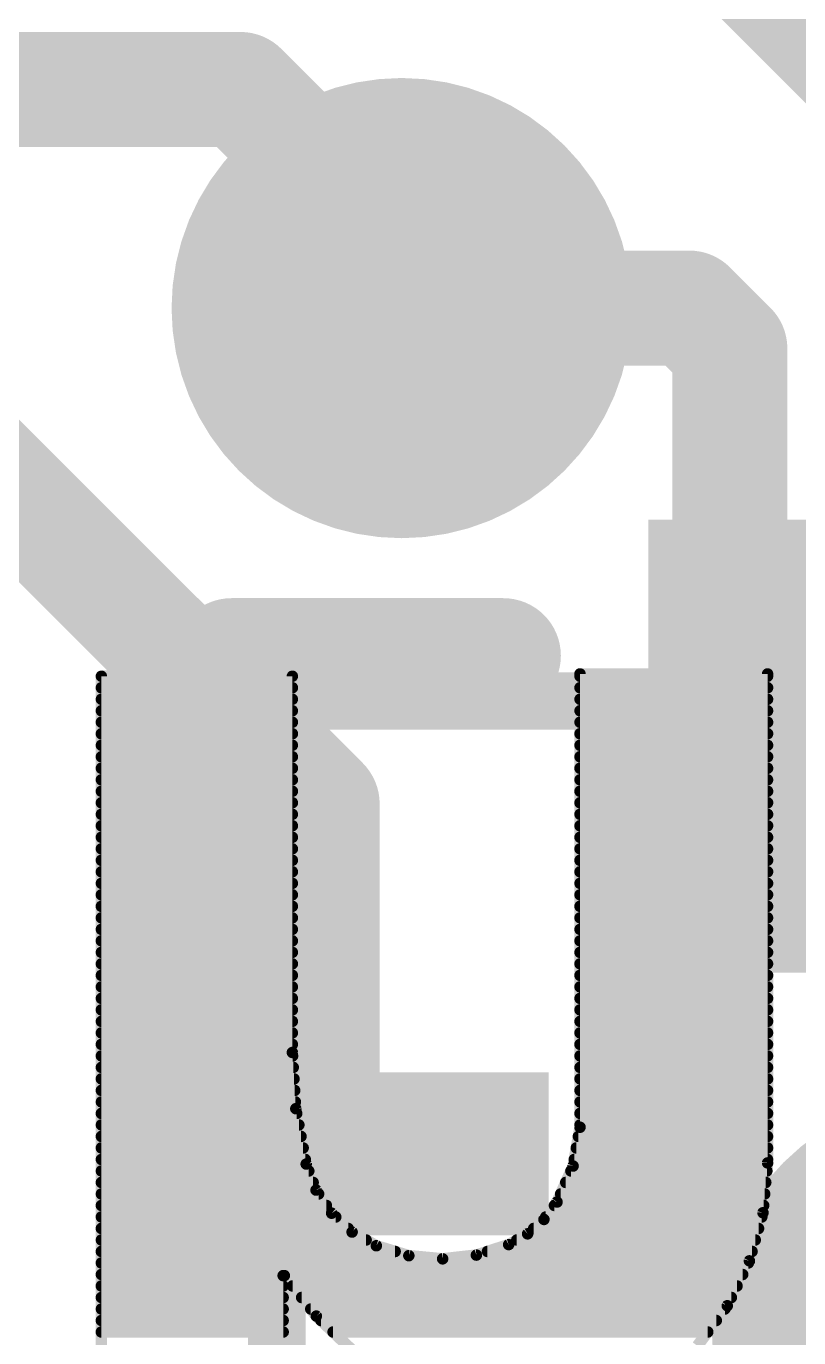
# Model space of a CAD drawing. Extents: x -109 to 32, y -1 to 19.
# Drawn here: x 14.767 to 16.472, y 9.944 to 12.84 of the extents above; entities that cross this region are included whole.
import ezdxf

# ---------------------------------------------------------------- set-up
doc = ezdxf.new("R2010")
doc.units = 0
for name, color, linetype in [('1', 12, 'CONTINUOUS'), ('16', 132, 'CONTINUOUS'), ('18', 110, 'CONTINUOUS'), ('21', 53, 'CONTINUOUS'), ('22', 53, 'CONTINUOUS'), ('51', 53, 'CONTINUOUS')]:
    doc.layers.add(name, color=color, linetype=linetype)

# ---------------------------------------------------------------- blocks, each defined once
blk = doc.blocks.new('RECT')
blk.add_solid([(-0.5, -0.5), (0.5, -0.5), (-0.5, 0.5), (0.5, 0.5)])
blk = doc.blocks.new('ROUNDV')
at = {"const_width": 0.5}
blk.add_lwpolyline([(0, -0.25, 1), (0, 0.25, 1), (0, -0.25)], format="xyb", dxfattribs=at)

msp = doc.modelspace()

# ---------------------------------------------------------------- linework, layer by layer
at = {"layer": '1', "const_width": 0.254}
for points in [[(16.1798, 13.1572), (17.12, 12.217)], [(15.5956, 12.2174), (16.2306, 12.2174)], [(16.2306, 12.2174), (16.32, 12.128)], [(16.32, 12.128), (16.32, 11.25)], [(15.42, 11.123), (14.605, 11.938)], [(15.42, 10.35), (15.42, 11.123)]]:
    msp.add_lwpolyline(points, dxfattribs=at)
at = {"layer": '1', "const_width": 0.127}
for points in [[(15.5956, 12.2809, 1), (15.5956, 12.1539)], [(16.2755, 12.2623, 1), (16.1857, 12.1725)], [(16.2306, 12.1539, 1), (16.2306, 12.2809)], [(16.3835, 12.128, 1), (16.2565, 12.128)], [(16.2751, 12.0831, 1), (16.3649, 12.1729)], [(16.2565, 11.25, 1), (16.3835, 11.25)], [(15.4835, 11.123, 1), (15.3565, 11.123)], [(15.3751, 11.0781, 1), (15.4649, 11.1679)], [(15.3565, 10.35, 1), (15.4835, 10.35)]]:
    msp.add_lwpolyline(points, format="xyb", dxfattribs=at)
at = {"layer": '16', "const_width": 0.254}
for points in [[(8.89, 12.7), (15.24, 12.7)], [(15.24, 12.7), (15.5956, 12.3444)], [(15.5956, 12.3444), (15.5956, 12.2174)]]:
    msp.add_lwpolyline(points, dxfattribs=at)
at = {"layer": '16', "const_width": 0.127}
for points in [[(15.2849, 12.7449, 1), (15.1951, 12.6551)], [(15.24, 12.6365, 1), (15.24, 12.7635)], [(15.6591, 12.3444, 1), (15.5321, 12.3444)], [(15.5507, 12.2995, 1), (15.6405, 12.3893)], [(15.5321, 12.2174, 1), (15.6591, 12.2174)]]:
    msp.add_lwpolyline(points, format="xyb", dxfattribs=at)
at = {"layer": '21', "const_width": 0.254}
for points in [[(15.22, 10.85), (15.22, 11.45)], [(15.22, 11.45), (15.82, 11.45)]]:
    msp.add_lwpolyline(points, dxfattribs=at)
at = {"layer": '21'}
for points, const_width in [([(15.2835, 11.45, 1), (15.1565, 11.45)], 0.127), ([(15.22, 11.5135, 1), (15.22, 11.3865)], 0.127), ([(15.82, 11.3865, 1), (15.82, 11.5135)], 0.127), ([(15.1565, 10.85, 1), (15.2835, 10.85)], 0.127), ([(16.82, 9.5377, 1), (16.82, 10.3623, 1), (16.82, 9.5377)], 0.254)]:
    msp.add_lwpolyline(points, format="xyb", dxfattribs=dict(at, const_width=const_width))
at = {"layer": '22', "const_width": 0.0254}
for points in [[(14.9327, 9.8425), (14.9327, 11.4046)], [(14.9327, 11.4046), (15.3543, 11.4046)], [(15.3543, 11.4046), (15.3543, 10.574)], [(15.9893, 10.4089), (15.9893, 11.4097)], [(15.9893, 11.4097), (16.4033, 11.4097)], [(15.9893, 11.4046), (16.4033, 11.4046)], [(16.4033, 11.4097), (16.4033, 10.3302)], [(14.9327, 11.3792), (15.3543, 11.3792)], [(15.9893, 11.3792), (16.4033, 11.3792)], [(14.9327, 11.3538), (15.3543, 11.3538)], [(15.9893, 11.3538), (16.4033, 11.3538)], [(14.9327, 11.3284), (15.3543, 11.3284)], [(15.9893, 11.3284), (16.4033, 11.3284)], [(14.9327, 11.303), (15.3543, 11.303)], [(15.9893, 11.303), (16.4033, 11.303)], [(14.9327, 11.2776), (15.3543, 11.2776)], [(14.9327, 11.2522), (15.3543, 11.2522)], [(15.9893, 11.2776), (16.4033, 11.2776)], [(15.9893, 11.2522), (16.4033, 11.2522)], [(14.9327, 11.2268), (15.3543, 11.2268)], [(15.9893, 11.2268), (16.4033, 11.2268)], [(14.9327, 11.2014), (15.3543, 11.2014)], [(15.9893, 11.2014), (16.4033, 11.2014)], [(14.9327, 11.176), (15.3543, 11.176)], [(15.9893, 11.176), (16.4033, 11.176)], [(14.9327, 11.1506), (15.3543, 11.1506)], [(15.9893, 11.1506), (16.4033, 11.1506)], [(14.9327, 11.1252), (15.3543, 11.1252)], [(15.9893, 11.1252), (16.4033, 11.1252)], [(14.9327, 11.0998), (15.3543, 11.0998)], [(15.9893, 11.0998), (16.4033, 11.0998)], [(14.9327, 11.0744), (15.3543, 11.0744)], [(14.9327, 11.049), (15.3543, 11.049)], [(15.9893, 11.0744), (16.4033, 11.0744)], [(15.9893, 11.049), (16.4033, 11.049)], [(14.9327, 11.0236), (15.3543, 11.0236)], [(15.9893, 11.0236), (16.4033, 11.0236)], [(14.9327, 10.9982), (15.3543, 10.9982)], [(15.9893, 10.9982), (16.4033, 10.9982)], [(14.9327, 10.9728), (15.3543, 10.9728)], [(15.9893, 10.9728), (16.4033, 10.9728)], [(14.9327, 10.9474), (15.3543, 10.9474)], [(15.9893, 10.9474), (16.4033, 10.9474)], [(14.9327, 10.922), (15.3543, 10.922)], [(15.9893, 10.922), (16.4033, 10.922)], [(14.9327, 10.8966), (15.3543, 10.8966)], [(15.9893, 10.8966), (16.4033, 10.8966)], [(14.9327, 10.8712), (15.3543, 10.8712)], [(14.9327, 10.8458), (15.3543, 10.8458)], [(15.9893, 10.8712), (16.4033, 10.8712)], [(15.9893, 10.8458), (16.4033, 10.8458)], [(14.9327, 10.8204), (15.3543, 10.8204)], [(15.9893, 10.8204), (16.4033, 10.8204)], [(14.9327, 10.795), (15.3543, 10.795)], [(15.9893, 10.795), (16.4033, 10.795)], [(14.9327, 10.7696), (15.3543, 10.7696)], [(15.9893, 10.7696), (16.4033, 10.7696)], [(14.9327, 10.7442), (15.3543, 10.7442)], [(15.9893, 10.7442), (16.4033, 10.7442)], [(14.9327, 10.7188), (15.3543, 10.7188)], [(15.9893, 10.7188), (16.4033, 10.7188)], [(14.9327, 10.6934), (15.3543, 10.6934)], [(15.9893, 10.6934), (16.4033, 10.6934)], [(14.9327, 10.668), (15.3543, 10.668)], [(15.9893, 10.668), (16.4033, 10.668)], [(14.9327, 10.6426), (15.3543, 10.6426)], [(14.9327, 10.6172), (15.3543, 10.6172)], [(15.9893, 10.6426), (16.4033, 10.6426)], [(15.9893, 10.6172), (16.4033, 10.6172)], [(14.9327, 10.5918), (15.3543, 10.5918)], [(15.9893, 10.5918), (16.4033, 10.5918)], [(14.9327, 10.5664), (15.3548, 10.5664)], [(15.3543, 10.574), (15.362, 10.4499)], [(15.9893, 10.5664), (16.4033, 10.5664)], [(14.9327, 10.541), (15.3563, 10.541)], [(15.9893, 10.541), (16.4033, 10.541)], [(14.9327, 10.5156), (15.3579, 10.5156)], [(15.9893, 10.5156), (16.4033, 10.5156)], [(14.9327, 10.4902), (15.3595, 10.4902)], [(15.9893, 10.4902), (16.4033, 10.4902)], [(14.9327, 10.4648), (15.361, 10.4648)], [(15.362, 10.4499), (15.3848, 10.3276)], [(15.9893, 10.4648), (16.4033, 10.4648)], [(14.9327, 10.4394), (15.3639, 10.4394)], [(14.9327, 10.414), (15.3687, 10.414)], [(15.9893, 10.4394), (16.4033, 10.4394)], [(15.9893, 10.414), (16.4033, 10.414)], [(14.9327, 10.3886), (15.3734, 10.3886)], [(15.974, 10.3232), (15.9893, 10.4089)], [(15.9857, 10.3886), (16.4033, 10.3886)], [(14.9327, 10.3632), (15.3781, 10.3632)], [(15.9811, 10.3632), (16.4033, 10.3632)], [(14.9327, 10.3378), (15.3829, 10.3378)], [(15.3848, 10.3276), (15.4066, 10.2701)], [(15.9766, 10.3378), (16.4033, 10.3378)], [(16.4033, 10.3302), (16.3932, 10.2202)], [(14.9327, 10.3124), (15.3906, 10.3124)], [(15.9385, 10.2438), (15.974, 10.3232)], [(15.9691, 10.3124), (16.4017, 10.3124)], [(14.9327, 10.287), (15.4002, 10.287)], [(15.4066, 10.2701), (15.441, 10.2192)], [(15.9578, 10.287), (16.3993, 10.287)], [(14.9327, 10.2616), (15.4123, 10.2616)], [(15.9096, 10.2054), (15.9385, 10.2438)], [(15.9465, 10.2616), (16.397, 10.2616)], [(14.9327, 10.2362), (15.4295, 10.2362)], [(14.9327, 10.2108), (15.4501, 10.2108)], [(15.441, 10.2192), (15.4862, 10.1775)], [(15.9137, 10.2108), (16.3905, 10.2108)], [(15.9328, 10.2362), (16.3947, 10.2362)], [(16.3932, 10.2202), (16.3632, 10.1139)], [(14.9327, 10.1854), (15.4776, 10.1854)], [(15.8736, 10.1736), (15.9096, 10.2054)], [(15.887, 10.1854), (16.3834, 10.1854)], [(14.9327, 10.16), (15.5172, 10.16)], [(15.4862, 10.1775), (15.5397, 10.1473)], [(15.8318, 10.1498), (15.8736, 10.1736)], [(15.8497, 10.16), (16.3762, 10.16)], [(14.9327, 10.1346), (15.5812, 10.1346)], [(15.5397, 10.1473), (15.6114, 10.1254)], [(15.6114, 10.1254), (15.686, 10.1184)], [(15.686, 10.1184), (15.7605, 10.1267)], [(15.7605, 10.1267), (15.8318, 10.1498)], [(15.785, 10.1346), (16.3691, 10.1346)], [(14.9327, 10.1092), (16.3609, 10.1092)], [(16.3632, 10.1139), (16.3144, 10.0148)], [(14.9327, 10.0838), (16.3484, 10.0838)], [(15.3365, 10.0813), (15.334, 10.0813)], [(15.334, 10.0813), (15.334, 9.8425)], [(15.4072, 9.9919), (15.3365, 10.0813)], [(14.9327, 10.0584), (15.334, 10.0584)], [(15.3546, 10.0584), (16.3359, 10.0584)], [(14.9327, 10.033), (15.334, 10.033)], [(14.9327, 10.0076), (15.334, 10.0076)], [(15.3747, 10.033), (16.3234, 10.033)], [(15.3948, 10.0076), (16.309, 10.0076)], [(16.3144, 10.0148), (16.2484, 9.9263)], [(14.9327, 9.9822), (15.334, 9.9822)], [(15.4899, 9.9135), (15.4072, 9.9919)], [(15.4175, 9.9822), (16.2901, 9.9822)], [(14.9327, 9.9568), (15.334, 9.9568)], [(15.4442, 9.9568), (16.2712, 9.9568)]]:
    msp.add_lwpolyline(points, dxfattribs=at)
at = {"layer": '22', "const_width": 0.0127}
for points in [[(14.939, 11.4046, 1), (14.9264, 11.4046)], [(14.9327, 11.4109, 1), (14.9327, 11.3983)], [(15.3606, 11.4046, 1), (15.348, 11.4046)], [(15.3543, 11.3983, 1), (15.3543, 11.4109)], [(15.9893, 11.4161, 1), (15.9893, 11.4034)], [(15.9956, 11.4097, 1), (15.983, 11.4097)], [(15.9893, 11.4109, 1), (15.9893, 11.3983)], [(16.4097, 11.4097, 1), (16.397, 11.4097)], [(16.4033, 11.4034, 1), (16.4033, 11.4161)], [(16.4033, 11.3983, 1), (16.4033, 11.4109)], [(14.9327, 11.3856, 1), (14.9327, 11.3729)], [(15.3543, 11.3729, 1), (15.3543, 11.3856)], [(15.9893, 11.3856, 1), (15.9893, 11.3729)], [(16.4033, 11.3729, 1), (16.4033, 11.3856)], [(14.9327, 11.3601, 1), (14.9327, 11.3475)], [(15.3543, 11.3475, 1), (15.3543, 11.3601)], [(15.9893, 11.3601, 1), (15.9893, 11.3475)], [(16.4033, 11.3475, 1), (16.4033, 11.3601)], [(14.9327, 11.3347, 1), (14.9327, 11.3221)], [(15.3543, 11.3221, 1), (15.3543, 11.3347)], [(15.9893, 11.3347, 1), (15.9893, 11.3221)], [(16.4033, 11.3221, 1), (16.4033, 11.3347)], [(14.9327, 11.3094, 1), (14.9327, 11.2967)], [(15.3543, 11.2967, 1), (15.3543, 11.3094)], [(15.9893, 11.3094, 1), (15.9893, 11.2967)], [(16.4033, 11.2967, 1), (16.4033, 11.3094)], [(14.9327, 11.284, 1), (14.9327, 11.2713)], [(14.9327, 11.2585, 1), (14.9327, 11.2459)], [(15.3543, 11.2713, 1), (15.3543, 11.284)], [(15.3543, 11.2459, 1), (15.3543, 11.2585)], [(15.9893, 11.284, 1), (15.9893, 11.2713)], [(15.9893, 11.2585, 1), (15.9893, 11.2459)], [(16.4033, 11.2713, 1), (16.4033, 11.284)], [(16.4033, 11.2459, 1), (16.4033, 11.2585)], [(14.9327, 11.2332, 1), (14.9327, 11.2205)], [(15.3543, 11.2205, 1), (15.3543, 11.2332)], [(15.9893, 11.2332, 1), (15.9893, 11.2205)], [(16.4033, 11.2205, 1), (16.4033, 11.2332)], [(14.9327, 11.2078, 1), (14.9327, 11.1951)], [(15.3543, 11.1951, 1), (15.3543, 11.2078)], [(15.9893, 11.2078, 1), (15.9893, 11.1951)], [(16.4033, 11.1951, 1), (16.4033, 11.2078)], [(14.9327, 11.1823, 1), (14.9327, 11.1697)], [(15.3543, 11.1697, 1), (15.3543, 11.1823)], [(15.9893, 11.1823, 1), (15.9893, 11.1697)], [(16.4033, 11.1697, 1), (16.4033, 11.1823)], [(14.9327, 11.157, 1), (14.9327, 11.1443)], [(15.3543, 11.1443, 1), (15.3543, 11.157)], [(15.9893, 11.157, 1), (15.9893, 11.1443)], [(16.4033, 11.1443, 1), (16.4033, 11.157)], [(14.9327, 11.1316, 1), (14.9327, 11.1189)], [(15.3543, 11.1189, 1), (15.3543, 11.1316)], [(15.9893, 11.1316, 1), (15.9893, 11.1189)], [(16.4033, 11.1189, 1), (16.4033, 11.1316)], [(14.9327, 11.1061, 1), (14.9327, 11.0935)], [(15.3543, 11.0935, 1), (15.3543, 11.1061)], [(15.9893, 11.1061, 1), (15.9893, 11.0935)], [(16.4033, 11.0935, 1), (16.4033, 11.1061)], [(14.9327, 11.0808, 1), (14.9327, 11.0681)], [(14.9327, 11.0554, 1), (14.9327, 11.0427)], [(15.3543, 11.0681, 1), (15.3543, 11.0808)], [(15.3543, 11.0427, 1), (15.3543, 11.0554)], [(15.9893, 11.0808, 1), (15.9893, 11.0681)], [(15.9893, 11.0554, 1), (15.9893, 11.0427)], [(16.4033, 11.0681, 1), (16.4033, 11.0808)], [(16.4033, 11.0427, 1), (16.4033, 11.0554)], [(14.9327, 11.0299, 1), (14.9327, 11.0173)], [(15.3543, 11.0173, 1), (15.3543, 11.0299)], [(15.9893, 11.0299, 1), (15.9893, 11.0173)], [(16.4033, 11.0173, 1), (16.4033, 11.0299)], [(14.9327, 11.0046, 1), (14.9327, 10.9919)], [(15.3543, 10.9919, 1), (15.3543, 11.0046)], [(15.9893, 11.0046, 1), (15.9893, 10.9919)], [(16.4033, 10.9919, 1), (16.4033, 11.0046)], [(14.9327, 10.9792, 1), (14.9327, 10.9665)], [(15.3543, 10.9665, 1), (15.3543, 10.9792)], [(15.9893, 10.9792, 1), (15.9893, 10.9665)], [(16.4033, 10.9665, 1), (16.4033, 10.9792)], [(14.9327, 10.9537, 1), (14.9327, 10.9411)], [(15.3543, 10.9411, 1), (15.3543, 10.9537)], [(15.9893, 10.9537, 1), (15.9893, 10.9411)], [(16.4033, 10.9411, 1), (16.4033, 10.9537)], [(14.9327, 10.9284, 1), (14.9327, 10.9157)], [(15.3543, 10.9157, 1), (15.3543, 10.9284)], [(15.9893, 10.9284, 1), (15.9893, 10.9157)], [(16.4033, 10.9157, 1), (16.4033, 10.9284)], [(14.9327, 10.903, 1), (14.9327, 10.8903)], [(15.3543, 10.8903, 1), (15.3543, 10.903)], [(15.9893, 10.903, 1), (15.9893, 10.8903)], [(16.4033, 10.8903, 1), (16.4033, 10.903)], [(14.9327, 10.8775, 1), (14.9327, 10.8649)], [(14.9327, 10.8521, 1), (14.9327, 10.8395)], [(15.3543, 10.8649, 1), (15.3543, 10.8775)], [(15.3543, 10.8395, 1), (15.3543, 10.8521)], [(15.9893, 10.8775, 1), (15.9893, 10.8649)], [(15.9893, 10.8521, 1), (15.9893, 10.8395)], [(16.4033, 10.8649, 1), (16.4033, 10.8775)], [(16.4033, 10.8395, 1), (16.4033, 10.8521)], [(14.9327, 10.8268, 1), (14.9327, 10.8141)], [(15.3543, 10.8141, 1), (15.3543, 10.8268)], [(15.9893, 10.8268, 1), (15.9893, 10.8141)], [(16.4033, 10.8141, 1), (16.4033, 10.8268)], [(14.9327, 10.8013, 1), (14.9327, 10.7887)], [(15.3543, 10.7887, 1), (15.3543, 10.8013)], [(15.9893, 10.8013, 1), (15.9893, 10.7887)], [(16.4033, 10.7887, 1), (16.4033, 10.8013)], [(14.9327, 10.7759, 1), (14.9327, 10.7633)], [(15.3543, 10.7633, 1), (15.3543, 10.7759)], [(15.9893, 10.7759, 1), (15.9893, 10.7633)], [(16.4033, 10.7633, 1), (16.4033, 10.7759)], [(14.9327, 10.7506, 1), (14.9327, 10.7379)], [(15.3543, 10.7379, 1), (15.3543, 10.7506)], [(15.9893, 10.7506, 1), (15.9893, 10.7379)], [(16.4033, 10.7379, 1), (16.4033, 10.7506)], [(14.9327, 10.7251, 1), (14.9327, 10.7125)], [(15.3543, 10.7125, 1), (15.3543, 10.7251)], [(15.9893, 10.7251, 1), (15.9893, 10.7125)], [(16.4033, 10.7125, 1), (16.4033, 10.7251)], [(14.9327, 10.6997, 1), (14.9327, 10.6871)], [(15.3543, 10.6871, 1), (15.3543, 10.6997)], [(15.9893, 10.6997, 1), (15.9893, 10.6871)], [(16.4033, 10.6871, 1), (16.4033, 10.6997)], [(14.9327, 10.6744, 1), (14.9327, 10.6617)], [(15.3543, 10.6617, 1), (15.3543, 10.6744)], [(15.9893, 10.6744, 1), (15.9893, 10.6617)], [(16.4033, 10.6617, 1), (16.4033, 10.6744)], [(14.9327, 10.6489, 1), (14.9327, 10.6363)], [(14.9327, 10.6235, 1), (14.9327, 10.6109)], [(15.3543, 10.6363, 1), (15.3543, 10.6489)], [(15.3543, 10.6109, 1), (15.3543, 10.6235)], [(15.9893, 10.6489, 1), (15.9893, 10.6363)], [(15.9893, 10.6235, 1), (15.9893, 10.6109)], [(16.4033, 10.6363, 1), (16.4033, 10.6489)], [(16.4033, 10.6109, 1), (16.4033, 10.6235)], [(14.9327, 10.5982, 1), (14.9327, 10.5855)], [(15.3543, 10.5855, 1), (15.3543, 10.5982)], [(15.9893, 10.5982, 1), (15.9893, 10.5855)], [(16.4033, 10.5855, 1), (16.4033, 10.5982)], [(14.9327, 10.5727, 1), (14.9327, 10.5601)], [(15.3606, 10.5744, 1), (15.348, 10.5736)], [(15.348, 10.574, 1), (15.3606, 10.574)], [(15.3548, 10.5601, 1), (15.3548, 10.5727)], [(15.9893, 10.5727, 1), (15.9893, 10.5601)], [(16.4033, 10.5601, 1), (16.4033, 10.5727)], [(14.9327, 10.5473, 1), (14.9327, 10.5347)], [(15.3563, 10.5347, 1), (15.3563, 10.5473)], [(15.9893, 10.5473, 1), (15.9893, 10.5347)], [(16.4033, 10.5347, 1), (16.4033, 10.5473)], [(14.9327, 10.522, 1), (14.9327, 10.5093)], [(15.3579, 10.5093, 1), (15.3579, 10.522)], [(15.9893, 10.522, 1), (15.9893, 10.5093)], [(16.4033, 10.5093, 1), (16.4033, 10.522)], [(14.9327, 10.4965, 1), (14.9327, 10.4839)], [(15.3595, 10.4839, 1), (15.3595, 10.4965)], [(15.9893, 10.4965, 1), (15.9893, 10.4839)], [(16.4033, 10.4839, 1), (16.4033, 10.4965)], [(14.9327, 10.4711, 1), (14.9327, 10.4585)], [(15.3682, 10.451, 1), (15.3557, 10.4487)], [(15.3556, 10.4495, 1), (15.3683, 10.4503)], [(15.361, 10.4585, 1), (15.361, 10.4711)], [(15.9893, 10.4711, 1), (15.9893, 10.4585)], [(16.4033, 10.4585, 1), (16.4033, 10.4711)], [(14.9327, 10.4458, 1), (14.9327, 10.4331)], [(14.9327, 10.4203, 1), (14.9327, 10.4077)], [(15.3639, 10.4331, 1), (15.3639, 10.4458)], [(15.3687, 10.4077, 1), (15.3687, 10.4203)], [(15.9893, 10.4458, 1), (15.9893, 10.4331)], [(15.9893, 10.4203, 1), (15.9893, 10.4077)], [(16.4033, 10.4331, 1), (16.4033, 10.4458)], [(16.4033, 10.4077, 1), (16.4033, 10.4203)], [(14.9327, 10.3949, 1), (14.9327, 10.3823)], [(15.3734, 10.3823, 1), (15.3734, 10.3949)], [(15.9857, 10.3949, 1), (15.9857, 10.3823)], [(15.9956, 10.4078, 1), (15.983, 10.41)], [(15.983, 10.4089, 1), (15.9956, 10.4089)], [(16.4033, 10.3823, 1), (16.4033, 10.3949)], [(14.9327, 10.3696, 1), (14.9327, 10.3569)], [(15.3781, 10.3569, 1), (15.3781, 10.3696)], [(15.9811, 10.3696, 1), (15.9811, 10.3569)], [(16.4033, 10.3569, 1), (16.4033, 10.3696)], [(14.9327, 10.3441, 1), (14.9327, 10.3315)], [(15.3907, 10.3299, 1), (15.3789, 10.3253)], [(15.3829, 10.3315, 1), (15.3829, 10.3441)], [(15.9766, 10.3441, 1), (15.9766, 10.3315)], [(16.4096, 10.3296, 1), (16.397, 10.3308)], [(16.4033, 10.3315, 1), (16.4033, 10.3441)], [(14.9327, 10.3187, 1), (14.9327, 10.3061)], [(15.3786, 10.3264, 1), (15.391, 10.3288)], [(15.3906, 10.3061, 1), (15.3906, 10.3187)], [(15.9691, 10.3187, 1), (15.9691, 10.3061)], [(15.9677, 10.3244, 1), (15.9802, 10.3221)], [(15.9798, 10.3207, 1), (15.9682, 10.3258)], [(16.397, 10.3302, 1), (16.4097, 10.3302)], [(16.4017, 10.3061, 1), (16.4017, 10.3187)], [(14.9327, 10.2934, 1), (14.9327, 10.2807)], [(15.4002, 10.2807, 1), (15.4002, 10.2934)], [(15.4119, 10.2737, 1), (15.4013, 10.2666)], [(15.9578, 10.2934, 1), (15.9578, 10.2807)], [(16.3993, 10.2807, 1), (16.3993, 10.2934)], [(14.9327, 10.2679, 1), (14.9327, 10.2553)], [(15.4007, 10.2679, 1), (15.4125, 10.2724)], [(15.4123, 10.2553, 1), (15.4123, 10.2679)], [(15.9327, 10.2464, 1), (15.9443, 10.2412)], [(15.9436, 10.24, 1), (15.9334, 10.2476)], [(15.9465, 10.2679, 1), (15.9465, 10.2553)], [(16.397, 10.2553, 1), (16.397, 10.2679)], [(14.9327, 10.2172, 1), (14.9327, 10.2045)], [(14.9327, 10.2425, 1), (14.9327, 10.2299)], [(15.4295, 10.2299, 1), (15.4295, 10.2425)], [(15.4453, 10.2239, 1), (15.4367, 10.2145)], [(15.4357, 10.2156, 1), (15.4463, 10.2227)], [(15.4501, 10.2045, 1), (15.4501, 10.2172)], [(15.9137, 10.2172, 1), (15.9137, 10.2045)], [(15.9328, 10.2425, 1), (15.9328, 10.2299)], [(16.3869, 10.2208, 1), (16.3995, 10.2196)], [(16.3993, 10.2185, 1), (16.3871, 10.2219)], [(16.3905, 10.2045, 1), (16.3905, 10.2172)], [(16.3947, 10.2299, 1), (16.3947, 10.2425)], [(14.9327, 10.1918, 1), (14.9327, 10.1791)], [(15.4776, 10.1791, 1), (15.4776, 10.1918)], [(15.887, 10.1918, 1), (15.887, 10.1791)], [(15.9046, 10.2092, 1), (15.9147, 10.2015)], [(15.9138, 10.2006, 1), (15.9054, 10.2101)], [(16.3834, 10.1791, 1), (16.3834, 10.1918)], [(14.9327, 10.1663, 1), (14.9327, 10.1537)], [(15.4893, 10.183, 1), (15.483, 10.172)], [(15.4819, 10.1728, 1), (15.4905, 10.1822)], [(15.5172, 10.1537, 1), (15.5172, 10.1663)], [(15.8497, 10.1663, 1), (15.8497, 10.1537)], [(15.8694, 10.1783, 1), (15.8778, 10.1688)], [(15.8767, 10.1681, 1), (15.8704, 10.1791)], [(16.3762, 10.1537, 1), (16.3762, 10.1663)], [(14.9327, 10.141, 1), (14.9327, 10.1283)], [(15.5416, 10.1534, 1), (15.5378, 10.1412)], [(15.5366, 10.1418, 1), (15.5428, 10.1528)], [(15.5812, 10.1283, 1), (15.5812, 10.141)], [(15.612, 10.1317, 1), (15.6108, 10.1191)], [(15.6095, 10.1193, 1), (15.6132, 10.1315)], [(15.7585, 10.1327, 1), (15.7625, 10.1206)], [(15.7612, 10.1203, 1), (15.7598, 10.133)], [(15.785, 10.141, 1), (15.785, 10.1283)], [(15.8287, 10.1553, 1), (15.8349, 10.1443)], [(15.8338, 10.1438, 1), (15.8298, 10.1558)], [(16.3691, 10.1283, 1), (16.3691, 10.141)], [(14.9327, 10.1156, 1), (14.9327, 10.1029)], [(15.6853, 10.1247, 1), (15.6867, 10.1121)], [(15.6854, 10.1121, 1), (15.6866, 10.1247)], [(16.3571, 10.1156, 1), (16.3694, 10.1122)], [(16.3689, 10.1111, 1), (16.3575, 10.1167)], [(16.3609, 10.1029, 1), (16.3609, 10.1156)], [(14.9327, 10.0901, 1), (14.9327, 10.0775)], [(15.334, 10.0877, 1), (15.334, 10.075)], [(15.3404, 10.0813, 1), (15.3277, 10.0813)], [(15.3415, 10.0852, 1), (15.3315, 10.0774)], [(15.3365, 10.075, 1), (15.3365, 10.0877)], [(16.3484, 10.0775, 1), (16.3484, 10.0901)], [(14.9327, 10.0648, 1), (14.9327, 10.0521)], [(15.334, 10.0521, 1), (15.334, 10.0648)], [(15.3546, 10.0648, 1), (15.3546, 10.0521)], [(16.3359, 10.0521, 1), (16.3359, 10.0648)], [(14.9327, 10.0394, 1), (14.9327, 10.0267)], [(14.9327, 10.0139, 1), (14.9327, 10.0013)], [(15.334, 10.0267, 1), (15.334, 10.0394)], [(15.334, 10.0013, 1), (15.334, 10.0139)], [(15.3747, 10.0394, 1), (15.3747, 10.0267)], [(15.3948, 10.0139, 1), (15.3948, 10.0013)], [(16.3087, 10.0176, 1), (16.3201, 10.012)], [(16.309, 10.0013, 1), (16.309, 10.0139)], [(16.3195, 10.011, 1), (16.3093, 10.0186)], [(16.3234, 10.0267, 1), (16.3234, 10.0394)], [(14.9327, 9.9886, 1), (14.9327, 9.9759)], [(15.334, 9.9759, 1), (15.334, 9.9886)], [(15.4116, 9.9965, 1), (15.4028, 9.9873)], [(15.4022, 9.988, 1), (15.4122, 9.9959)], [(15.4175, 9.9886, 1), (15.4175, 9.9759)], [(16.2901, 9.9759, 1), (16.2901, 9.9886)], [(14.9327, 9.9632, 1), (14.9327, 9.9505)], [(15.334, 9.9505, 1), (15.334, 9.9632)], [(15.4442, 9.9632, 1), (15.4442, 9.9505)], [(16.2712, 9.9505, 1), (16.2712, 9.9632)]]:
    msp.add_lwpolyline(points, format="xyb", dxfattribs=at)
at = {"layer": '51', "const_width": 0.0635}
for points in [[(15.3518, 11.35, 1), (15.2882, 11.35)], [(15.32, 11.3818, 1), (15.32, 11.3183)]]:
    msp.add_lwpolyline(points, format="xyb", dxfattribs=at)
at = {"layer": '51', "const_width": 0.127}
for points in [[(25.32, 11.35), (15.32, 11.35)], [(15.32, 11.35), (15.32, 1.35)]]:
    msp.add_lwpolyline(points, dxfattribs=at)

# ---------------------------------------------------------------- block references
at = {"layer": '1', "yscale": 0.36}
for p, rotation in [((16.32, 11.25), 90), ((15.42, 10.35), 180)]:
    msp.add_blockref('RECT', p, dxfattribs=dict(at, rotation=rotation))
at = {"layer": '18', "xscale": 1.016, "yscale": 1.016}
msp.add_blockref('ROUNDV', (15.5956, 12.2174), dxfattribs=at)
msp.add_blockref('ROUNDV', (15.5956, 12.2174), dxfattribs=at)

doc.saveas('drawing.dxf')
